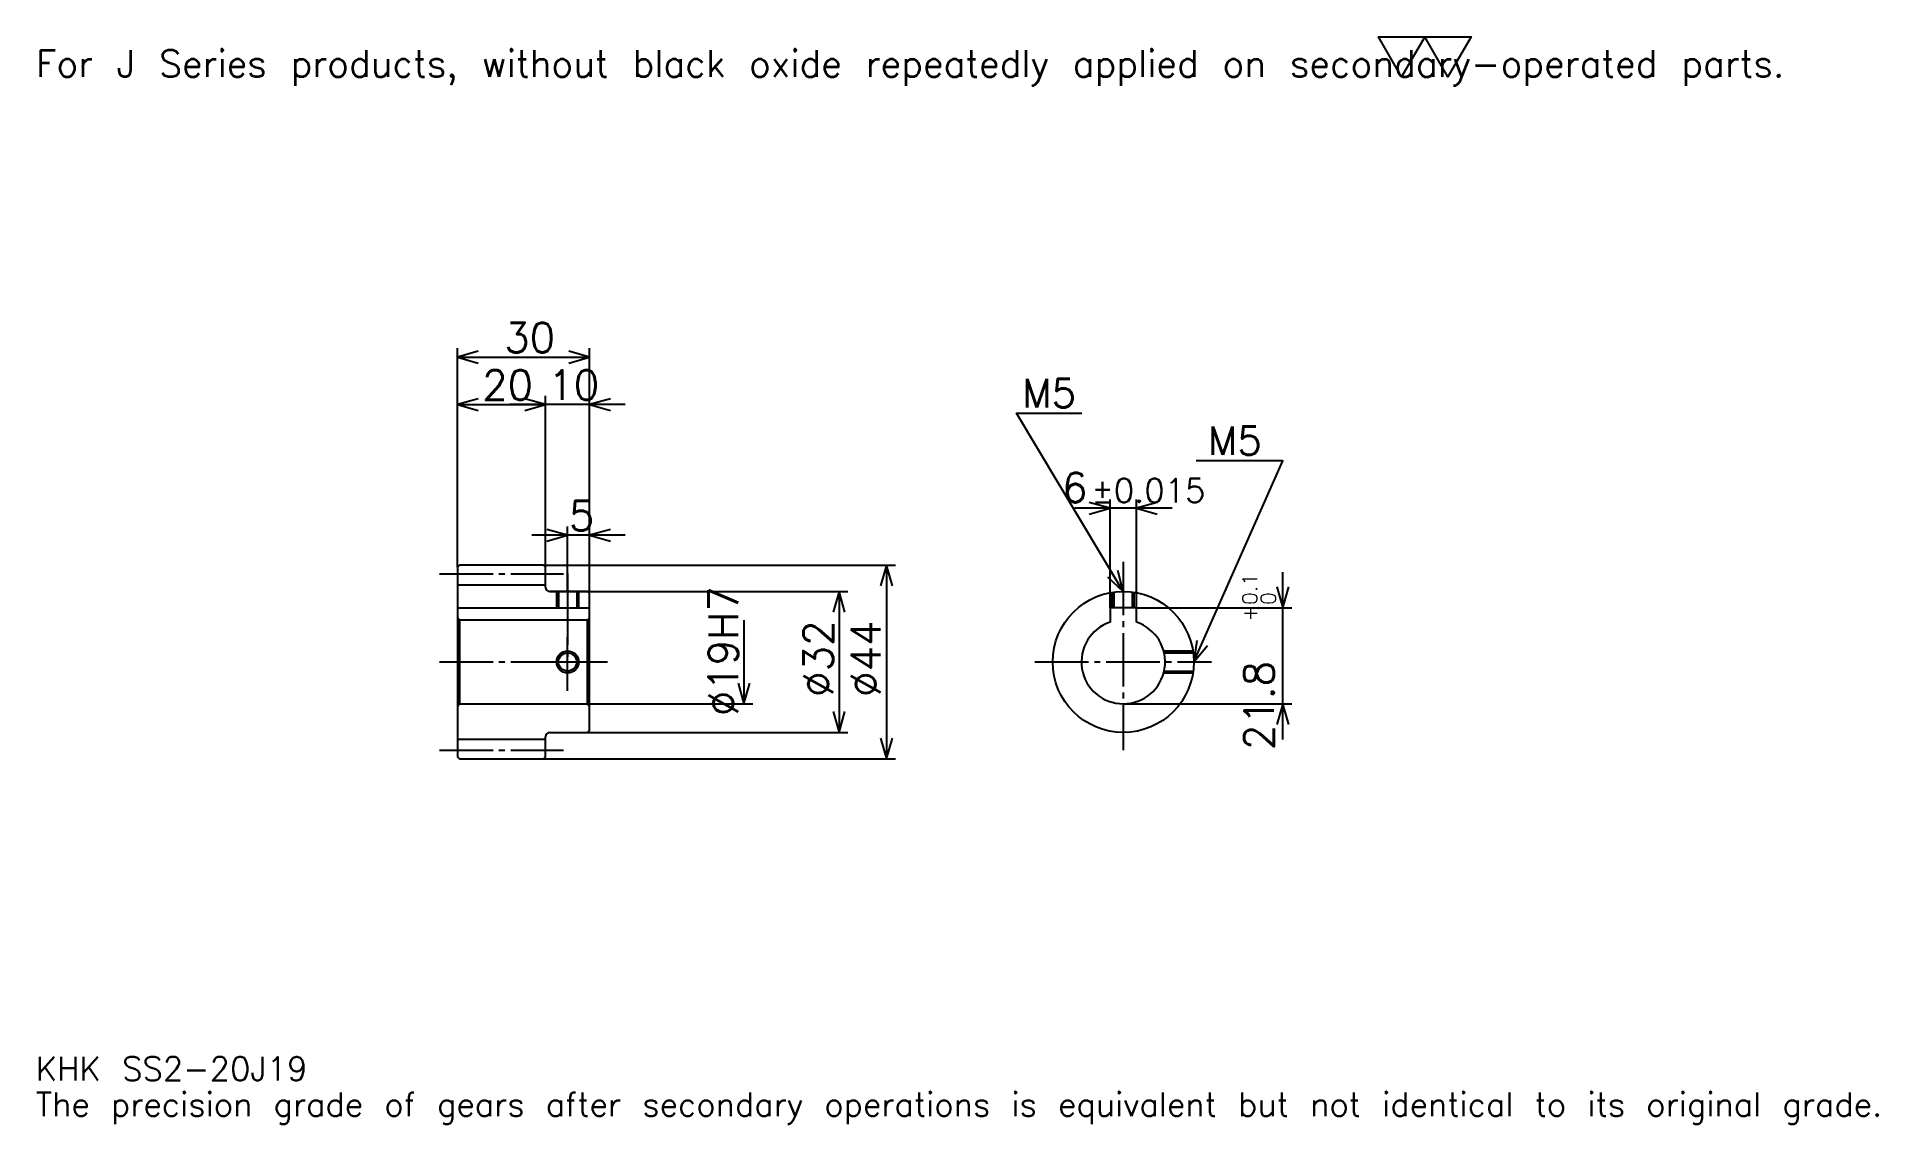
# Model space of a CAD drawing. Extents: x 14 to 432, y 5 to 252.
import ezdxf

# ---------------------------------------------------------------- set-up
doc = ezdxf.new("R2010")
doc.units = 0
doc.linetypes.add('DASHDOT', pattern=[16.173913, 12.130435, -1.347826, 1.347826, -1.347826])
doc.layers.get('0').update_dxf_attribs({"linetype": 'CONTINUOUS'})
doc.layers.add('DASHDOT', color=6, linetype='DASHDOT')
doc.styles.add('KANJI', font='TXT', dxfattribs={"bigfont": 'BIGFONT'})

msp = doc.modelspace()

# ---------------------------------------------------------------- linework, layer by layer
at = {"color": 5}
for p, q in [((109.173904, 131.847824), (109.173904, 181.043472)), ((139.173904, 131.847824), (139.173904, 181.043472)), ((109.173904, 179.021729), (139.173904, 179.021729)), ((109.173904, 168.239136), (129.173904, 168.239136)), ((147.260864, 168.239136), (121.086945, 168.239136)), ((129.173904, 131.847824), (129.173904, 170.260864)), ((257.304321, 122.147827), (257.304321, 146.739136)), ((263.304321, 122.147827), (263.304321, 146.739136)), ((271.391296, 144.717392), (249.217377, 144.717392)), ((147.260864, 138.58696), (126.086945, 138.58696)), ((134.173904, 131.847824), (134.173904, 140.608688)), ((109.173904, 131.347824), (109.173904, 131.847824)), ((128.673904, 131.847824), (139.173904, 131.847824)), ((129.173904, 131.347824), (129.173904, 131.847824)), ((134.173904, 125.847824), (134.173904, 131.847824)), ((134.173904, 125.847824), (134.173904, 131.847824)), ((139.173904, 131.847824), (208.586945, 131.847824)), ((139.173904, 125.347824), (139.173904, 131.847824)), ((206.565216, 131.847824), (206.565216, 87.847824)), ((296.521729, 92.260864), (296.521729, 130.234787)), ((130.173904, 125.847824), (139.173904, 125.847824)), ((139.173904, 125.847824), (197.804337, 125.847824)), ((195.782593, 125.847824), (195.782593, 93.847824)), ((263.304321, 122.147827), (298.543457, 122.147827)), ((174.217377, 119.347824), (174.217377, 100.347824)), ((139.173904, 100.347824), (176.23912, 100.347824)), ((260.304321, 100.347824), (298.543457, 100.347824)), ((130.173904, 93.847824), (139.173904, 93.847824)), ((139.173904, 93.847824), (197.804337, 93.847824)), ((128.673904, 87.847824), (139.173904, 87.847824)), ((139.173904, 87.847824), (208.586945, 87.847824))]:
    msp.add_line(p, q, dxfattribs=at)
at = {"color": 4}
for p, q in [((109.173904, 127.347824), (129.173904, 127.347824)), ((109.173904, 122.147827), (139.173904, 122.147827)), ((109.673904, 119.347824), (109.673904, 100.347824)), ((138.673904, 119.347824), (139.173904, 119.847824)), ((138.673904, 100.347824), (139.173904, 99.847824)), ((109.173904, 92.347824), (129.173904, 92.347824))]:
    msp.add_line(p, q, dxfattribs=at)
at = {"color": 7}
msp.add_lwpolyline([(323.478271, 242.608688), (318.221741, 251.720001), (339.247833, 251.720001), (333.991302, 242.608688), (328.734802, 251.720001), (323.478271, 242.608688)], dxfattribs=at)
at = {"color": 5}
for points in [[(113.891296, 180.369568), (109.173904, 179.021729), (113.891296, 177.67392)], [(134.456512, 177.67392), (139.173904, 179.021729), (134.456512, 180.369568)], [(113.891296, 169.58696), (109.173904, 168.239136), (113.891296, 166.891296)], [(124.456512, 166.891296), (129.173904, 168.239136), (124.456512, 169.58696)], [(124.456512, 166.891296), (129.173904, 168.239136), (124.456512, 169.58696)], [(143.891296, 169.58696), (139.173904, 168.239136), (143.891296, 166.891296)], [(260.304321, 125.847824), (236.043472, 166.282608), (250.869553, 166.282608)], [(276.304321, 109.847824), (296.521729, 155.5), (276.843475, 155.5)], [(252.586945, 143.369568), (257.304321, 144.717392), (252.586945, 146.065216)], [(268.021729, 146.065216), (263.304321, 144.717392), (268.021729, 143.369568)], [(129.456512, 137.239136), (134.173904, 138.58696), (129.456512, 139.934784)], [(143.891296, 139.934784), (139.173904, 138.58696), (143.891296, 137.239136)], [(207.913025, 127.130432), (206.565216, 131.847824), (205.217377, 127.130432)], [(256.721497, 129.199509), (260.304321, 125.847824), (259.03302, 130.586411)], [(197.130432, 121.130432), (195.782593, 125.847824), (194.434784, 121.130432)], [(295.173889, 126.865219), (296.521729, 122.147827), (297.869568, 126.865219)], [(276.982147, 114.70694), (276.304321, 109.847824), (279.446899, 113.615395)], [(172.869553, 105.065216), (174.217377, 100.347824), (175.565216, 105.065216)], [(297.869568, 95.630432), (296.521729, 100.347824), (295.173889, 95.630432)], [(194.434784, 98.565216), (195.782593, 93.847824), (197.130432, 98.565216)], [(205.217377, 92.565216), (206.565216, 87.847824), (207.913025, 92.565216)]]:
    msp.add_lwpolyline(points, dxfattribs=at)
at = {"color": 4}
for points in [[(129.173904, 126.847824), (129.173904, 131.347824), (128.673904, 131.847824), (109.673904, 131.847824), (109.173904, 131.347824), (109.173904, 99.847824)], [(130.173904, 93.847824), (138.673904, 93.847824), (139.173904, 94.347824), (139.173904, 125.347824), (138.673904, 125.847824), (130.173904, 125.847824)], [(131.673904, 125.847824), (131.673904, 122.147827)], [(132.108902, 125.847824), (132.108902, 122.147827)], [(136.238907, 125.847824), (136.238907, 122.147827)], [(136.673904, 125.847824), (136.673904, 122.147827)], [(257.804321, 122.147827), (257.804321, 125.651306)], [(258.239319, 122.147827), (258.239319, 125.714005)], [(262.369324, 122.147827), (262.369324, 125.714005)], [(262.804321, 122.147827), (262.804321, 125.651306)], [(263.304321, 118.861702), (263.304321, 122.147827), (257.304321, 122.147827), (257.304321, 118.861702)], [(109.173904, 99.847824), (109.673904, 100.347824), (138.673904, 100.347824), (138.673904, 119.347824), (109.673904, 119.347824), (109.173904, 119.847824)], [(269.469482, 112.347824), (276.107819, 112.347824)], [(269.577209, 111.912827), (276.170532, 111.912827)], [(269.469482, 107.347824), (276.107819, 107.347824)], [(269.577209, 107.782822), (276.170532, 107.782822)], [(109.173904, 99.847824), (109.173904, 88.347824), (109.673904, 87.847824), (128.673904, 87.847824), (129.173904, 88.347824), (129.173904, 92.847824)]]:
    msp.add_lwpolyline(points, dxfattribs=at)
for centre, radius in [((260.304321, 109.847824), 16), ((134.173904, 109.847824), 2.065)]:
    msp.add_circle(centre, radius, dxfattribs=at)
at = {"color": 7}
msp.add_circle((134.173904, 109.847824), 2.5, dxfattribs=at)
at = {"color": 4}
for centre, radius, start, end in [((130.173904, 126.847824), 1, 180, 270), ((260.304321, 109.847824), 9.5, 108.40848033, 71.59151967), ((130.173904, 92.847824), 1, 90, 180)]:
    msp.add_arc(centre, radius, start, end, dxfattribs=at)
at = {"layer": 'DASHDOT', "color": 7}
for p, q in [((105.130424, 129.847824), (133.217377, 129.847824)), ((260.304321, 132.58696), (260.304321, 89.804344)), ((134.173904, 125.847824), (134.173904, 109.847824)), ((105.130424, 109.847824), (143.217377, 109.847824)), ((240.260864, 109.847824), (280.347839, 109.847824)), ((105.130424, 89.847824), (133.217377, 89.847824))]:
    msp.add_line(p, q, dxfattribs=at)
for points in [[(134.173904, 129.891296), (134.173904, 118.104347)], [(134.173904, 103.304344), (134.173904, 116.391304)], [(127.630424, 109.847824), (140.717377, 109.847824)]]:
    msp.add_lwpolyline(points, dxfattribs=at)

# ---------------------------------------------------------------- texts
at = {"color": 7, "style": 'KANJI'}
for s, height, p in [('For J Series products, without black oxide repeatedly applied on secondary-operated parts.', 6.065217, (13.478261, 242.608688)), ('30', 6.73913, (119.793472, 180.100006)), ('20', 6.73913, (114.793472, 169.317383)), ('10', 6.73913, (129.793472, 169.317383)), ('M5', 6.469565, (237.391296, 167.630432)), ('M5', 6.469565, (279.539124, 156.847824)), ('6', 6.73913, (246.393433, 146.065216)), ('%%p0.015', 5.391304, (253.064346, 146.065216)), ('5', 6.73913, (134.483688, 139.665222)), ('KHK SS2-20J19', 5.391304, (13.478261, 14.826087)), ('The precision grade of gears after secondary operations is equivalent but not identical to its original grade.', 5.391304, (13.478261, 6.73913))]:
    msp.add_text(s, height=height, dxfattribs=at).set_placement(p)
for s, height, p in [('%%c19H7', 6.73913, (172.869553, 97.548912)), ('0.1', 3.369565, (290.726074, 122.795685)), ('+', 3.369565, (290.726074, 119.021774)), ('0', 3.369565, (294.904358, 122.795685)), ('%%c32', 6.73913, (194.434784, 101.929344)), ('%%c44', 6.73913, (205.217377, 101.929344)), ('21.8', 6.73913, (294.5, 89.85215))]:
    msp.add_text(s, height=height, rotation=90, dxfattribs=at).set_placement(p)

doc.saveas('drawing.dxf')
